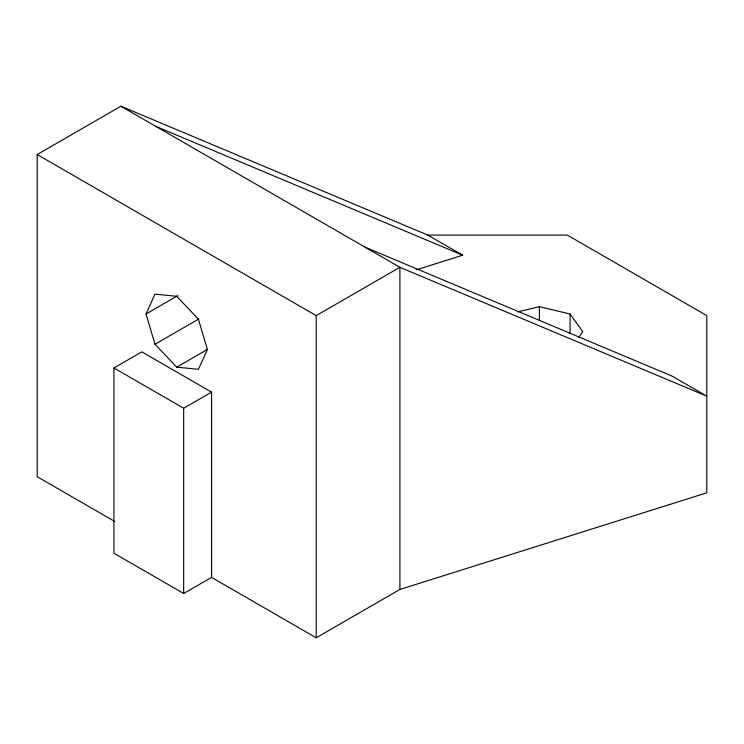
<?xml version="1.0" encoding="UTF-8"?>
<svg xmlns="http://www.w3.org/2000/svg" width="744" height="744" viewBox="0 0 744 744"><rect width="100%" height="100%" fill="white"/><g stroke="black" fill="none" stroke-linecap="round" stroke-linejoin="round"><path stroke-width="1.12" d="M146.01 314.014L155.003 294.14L176.7 296.289L198.397 319.204L207.39 349.447L198.397 369.312L176.7 367.164L155.003 344.258L146.01 314.014L177.9 295.601M578.786 337.33L582.803 331.731L570.09 314.014L539.4 306.677L517.48 311.913M114.66 521.423L37.2 476.699L37.2 154.538L120.9 106.215L427.8 235.085L462.675 255.22L416.138 269.877M211.575 577.381L183.675 593.489L113.925 553.22L113.925 367.973L141.825 351.866L211.575 392.135L211.575 577.381L316.2 637.785L399.9 589.462L706.8 492.816L706.8 315.623L567.3 235.085L427.8 235.085M155.003 344.258L198.843 318.944M176.7 367.164L207.585 349.336M37.2 154.538L316.2 315.623L399.9 267.301L706.8 396.161L671.925 376.027L365.025 247.157M113.925 367.973L183.675 408.242L211.575 392.135M155.775 126.35L462.675 255.22M120.9 106.215L399.9 267.301L399.9 589.462M570.09 314.014L570.09 333.572M539.4 306.677L539.4 320.478M316.2 315.623L316.2 637.785M183.675 408.242L183.675 593.489"/></g></svg>
